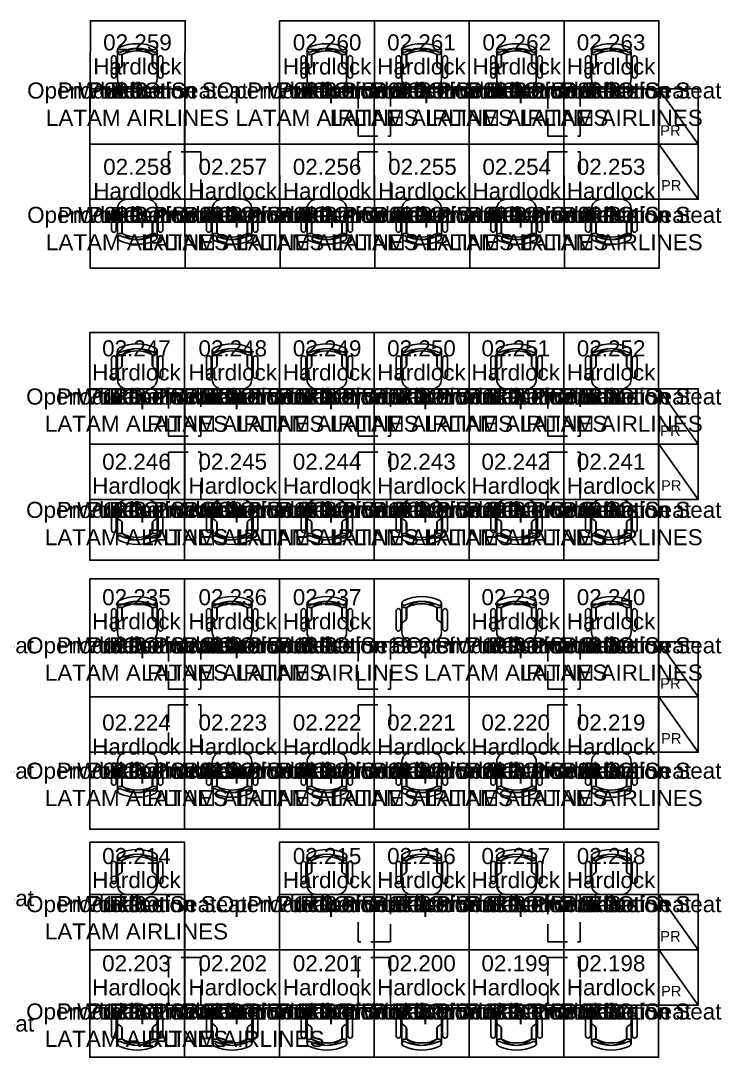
# Model space of a CAD drawing. Header units: metres. Extents: x 249.2 to 324.9, y -97.6 to -23.3.
# Drawn here: x 260.08 to 268.95, y -59.57 to -46.45 of the extents above; entities that cross this region are included whole.
import ezdxf
from ezdxf.enums import TextEntityAlignment as Align

# ---------------------------------------------------------------- set-up
doc = ezdxf.new("R2010")
doc.units = ezdxf.units.M
doc.linetypes.add('ACC BH AltaVila -2PAV$0$HIDDEN', pattern=[0.375, 0.25, -0.125])
for name, color, linetype in [('ACC BH AltaVila -2PAV$0$MBN', 7, 'Continuous'), ('EC1 Space Function Descs', 7, 'Continuous'), ('EC1 Space Names', 7, 'Continuous'), ('EC1 Space Numbers', 140, 'Continuous'), ('EC1 Space Polygons', 6, 'Continuous'), ('EC1 Space Project', 7, 'Continuous'), ('EC1 Space Square Footages', 7, 'Continuous'), ('EC1 Space Status Descs', 7, 'Continuous'), ('EC1 Space Type Descs', 7, 'Continuous'), ('EC1 Tenant Names', 7, 'Continuous'), ('EC1 UDA Design Capacity', 7, 'Continuous'), ('EC1 UDA Is Secured', 7, 'Continuous'), ('EC1 Zone Polygons', 4, 'Continuous'), ('EC1 Zone Square Footages', 7, 'Continuous'), ('TX2', 7, 'Continuous'), ('Z70', 7, 'Continuous')]:
    doc.layers.add(name, color=color, linetype=linetype)
doc.styles.add('EC1 LABELS', font='arial.ttf', dxfattribs={"height": 0.2})
doc.styles.add('STYLE1', font='arial.ttf')

# ---------------------------------------------------------------- blocks, each defined once
blk = doc.blocks.new('ACC BH AltaVila -2PAV$0$CAD10')
for p, q in [((-25, -11.2), (-25, -35.1)), ((25, -11.2), (25, -35.1)), ((-32.5, -40.5), (-32.5, -18.2)), ((-26.5, -40.5), (-26.5, -18.2)), ((-22.7, -13.8), (-19, -13.8)), ((-19.5, -13.8), (-19.5, -28.8)), ((-19, -13.8), (-19, -26.9)), ((19, -13.8), (22.7, -13.8)), ((19, -26.9), (19, -13.8)), ((19.5, -13.8), (19.5, -28.8)), ((26.5, -40.5), (26.5, -18.2)), ((32.5, -40.5), (32.5, -18.2)), ((-25, -35.1), (-25, -45)), ((-20.8, -30.2), (-23.2, -31.8)), ((23.2, -31.8), (20.8, -30.2)), ((25, -45), (25, -35.1)), ((-13, -57), (13, -57))]:
    blk.add_line(p, q)
for centre, radius, start, end in [((-19.7, -9.6), 5.59, 123.8625, 206.9558), ((-19.7, -9.6), 5.59, 197.4075, 206.9558), ((-22.1, -8.2), 2.82, 158.9328, 309.9139), ((-20.8, -9.7), 4.48, 211.9392, 245.6213), ((0, -55.1), 55.1, 65.57, 114.43), ((0, -55.1), 49.1, 65.57, 114.43), ((0, -48.9), 39.9, 61.5569, 118.4431), ((0, -32.1), 26.1, 46.4961, 133.5039), ((22.1, -8.2), 2.82, 230.0861, 21.0672), ((20.8, -9.7), 4.48, 294.3787, 328.0608), ((19.7, -9.6), 5.59, 333.0442, 56.1375), ((-29.5, -18.2), 3, 0, 180), ((-22.5, -12.8), 1, 242.2765, 270), ((-19.3, -12.8), 1, 270, 298.086), ((-20.8, -9.7), 4.48, 294.3787, 309.8839), ((20.8, -9.7), 4.48, 230.1161, 245.6213), ((19.3, -12.8), 1, 241.914, 270), ((22.5, -12.8), 1, 270, 297.7235), ((29.5, -18.2), 3, 0, 180), ((-21, -35.1), 4, 123.6901, 180), ((-23, -26.9), 4, 303.6901, 0), ((23, -26.9), 4, 180, 236.3099), ((21, -35.1), 4, 0, 56.3099), ((-29.5, -40.5), 3, 180, 0), ((-13, -45), 12, 180, 270), ((13, -45), 12, 270, 0), ((29.5, -40.5), 3, 180, 0)]:
    blk.add_arc(centre, radius, start, end)

msp = doc.modelspace()

# ---------------------------------------------------------------- linework, layer by layer
at = {"layer": 'ACC BH AltaVila -2PAV$0$MBN'}
for p, q in [((268.654, -48.01), (268.154, -47.31)), ((268.654, -48.01), (268.154, -48.01)), ((268.654, -48.71), (268.154, -48.01)), ((268.654, -51.81), (268.154, -51.11)), ((268.654, -51.81), (268.154, -51.81)), ((268.654, -52.51), (268.154, -51.81)), ((268.654, -55.01), (268.154, -54.31)), ((268.654, -55.01), (268.154, -55.01)), ((268.654, -55.71), (268.154, -55.01)), ((268.654, -58.21), (268.154, -57.51)), ((268.654, -58.21), (268.154, -58.21)), ((268.654, -58.91), (268.154, -58.21))]:
    msp.add_line(p, q, dxfattribs=at)
for points in [[(262.154, -47.31), (262.154, -48.01), (260.954, -48.01), (260.954, -47.31)], [(264.554, -47.31), (264.554, -48.01), (263.354, -48.01), (263.354, -47.31)], [(265.754, -47.31), (265.754, -48.01), (264.554, -48.01), (264.554, -47.31)], [(266.954, -47.31), (266.954, -48.01), (265.754, -48.01), (265.754, -47.31)], [(268.154, -47.31), (268.154, -48.01), (266.954, -48.01), (266.954, -47.31)], [(268.654, -48.71), (268.654, -47.31), (268.154, -47.31), (268.154, -48.71)], [(262.154, -48.71), (262.154, -48.01), (260.954, -48.01), (260.954, -48.71)], [(262.154, -48.71), (262.154, -48.01), (263.354, -48.01), (263.354, -48.71)], [(264.554, -48.71), (264.554, -48.01), (263.354, -48.01), (263.354, -48.71)], [(265.754, -48.71), (265.754, -48.01), (264.554, -48.01), (264.554, -48.71)], [(266.954, -48.71), (266.954, -48.01), (265.754, -48.01), (265.754, -48.71)], [(268.154, -48.71), (268.154, -48.01), (266.954, -48.01), (266.954, -48.71)], [(262.154, -51.11), (262.154, -51.81), (260.954, -51.81), (260.954, -51.11)], [(262.154, -51.11), (262.154, -51.81), (263.354, -51.81), (263.354, -51.11)], [(264.554, -51.11), (264.554, -51.81), (263.354, -51.81), (263.354, -51.11)], [(265.754, -51.11), (265.754, -51.81), (264.554, -51.81), (264.554, -51.11)], [(266.954, -51.11), (266.954, -51.81), (265.754, -51.81), (265.754, -51.11)], [(268.154, -51.11), (268.154, -51.81), (266.954, -51.81), (266.954, -51.11)], [(268.654, -52.51), (268.654, -51.11), (268.154, -51.11), (268.154, -52.51)], [(262.154, -52.51), (262.154, -51.81), (260.954, -51.81), (260.954, -52.51)], [(262.154, -52.51), (262.154, -51.81), (263.354, -51.81), (263.354, -52.51)], [(264.554, -52.51), (264.554, -51.81), (263.354, -51.81), (263.354, -52.51)], [(265.754, -52.51), (265.754, -51.81), (264.554, -51.81), (264.554, -52.51)], [(266.954, -52.51), (266.954, -51.81), (265.754, -51.81), (265.754, -52.51)], [(268.154, -52.51), (268.154, -51.81), (266.954, -51.81), (266.954, -52.51)], [(262.154, -54.31), (262.154, -55.01), (260.954, -55.01), (260.954, -54.31)], [(262.154, -54.31), (262.154, -55.01), (263.354, -55.01), (263.354, -54.31)], [(264.554, -54.31), (264.554, -55.01), (263.354, -55.01), (263.354, -54.31)], [(265.754, -54.31), (265.754, -55.01), (264.554, -55.01), (264.554, -54.31)], [(266.954, -54.31), (266.954, -55.01), (265.754, -55.01), (265.754, -54.31)], [(268.154, -54.31), (268.154, -55.01), (266.954, -55.01), (266.954, -54.31)], [(268.654, -55.71), (268.654, -54.31), (268.154, -54.31), (268.154, -55.71)], [(262.154, -55.71), (262.154, -55.01), (260.954, -55.01), (260.954, -55.71)], [(262.154, -55.71), (262.154, -55.01), (263.354, -55.01), (263.354, -55.71)], [(264.554, -55.71), (264.554, -55.01), (263.354, -55.01), (263.354, -55.71)], [(265.754, -55.71), (265.754, -55.01), (264.554, -55.01), (264.554, -55.71)], [(266.954, -55.71), (266.954, -55.01), (265.754, -55.01), (265.754, -55.71)], [(268.154, -55.71), (268.154, -55.01), (266.954, -55.01), (266.954, -55.71)], [(260.954, -57.51), (260.954, -58.21), (262.154, -58.21), (262.154, -57.51)], [(263.354, -57.51), (263.354, -58.21), (264.554, -58.21), (264.554, -57.51)], [(264.554, -57.51), (264.554, -58.21), (265.754, -58.21), (265.754, -57.51)], [(266.954, -57.51), (266.954, -58.21), (265.754, -58.21), (265.754, -57.51)], [(268.154, -57.51), (268.154, -58.21), (266.954, -58.21), (266.954, -57.51)], [(268.654, -58.91), (268.654, -57.51), (268.154, -57.51), (268.154, -58.91)], [(260.954, -58.91), (260.954, -58.21), (262.154, -58.21), (262.154, -58.91)], [(262.154, -58.91), (262.154, -58.21), (263.354, -58.21), (263.354, -58.91)], [(263.354, -58.91), (263.354, -58.21), (264.554, -58.21), (264.554, -58.91)], [(264.554, -58.91), (264.554, -58.21), (265.754, -58.21), (265.754, -58.91)], [(266.954, -58.91), (266.954, -58.21), (265.754, -58.21), (265.754, -58.91)], [(268.154, -58.91), (268.154, -58.21), (266.954, -58.21), (266.954, -58.91)]]:
    msp.add_lwpolyline(points, close=True, dxfattribs=at)
at = {"layer": 'ACC BH AltaVila -2PAV$0$MBN', "linetype": 'ACC BH AltaVila -2PAV$0$HIDDEN'}
for points in [[(264.759, -47.31), (264.349, -47.31), (264.349, -47.91), (264.759, -47.91)], [(267.159, -47.31), (266.749, -47.31), (266.749, -47.91), (267.159, -47.91)], [(261.949, -48.71), (262.359, -48.71), (262.359, -48.11), (261.949, -48.11)], [(264.759, -48.71), (264.349, -48.71), (264.349, -48.11), (264.759, -48.11)], [(267.159, -48.71), (266.749, -48.71), (266.749, -48.11), (267.159, -48.11)], [(262.359, -51.11), (261.949, -51.11), (261.949, -51.71), (262.359, -51.71)], [(264.759, -51.11), (264.349, -51.11), (264.349, -51.71), (264.759, -51.71)], [(267.159, -51.11), (266.749, -51.11), (266.749, -51.71), (267.159, -51.71)], [(262.359, -52.51), (261.949, -52.51), (261.949, -51.91), (262.359, -51.91)], [(264.759, -52.51), (264.349, -52.51), (264.349, -51.91), (264.759, -51.91)], [(267.159, -52.51), (266.749, -52.51), (266.749, -51.91), (267.159, -51.91)], [(262.359, -54.31), (261.949, -54.31), (261.949, -54.91), (262.359, -54.91)], [(264.759, -54.31), (264.349, -54.31), (264.349, -54.91), (264.759, -54.91)], [(267.159, -54.31), (266.749, -54.31), (266.749, -54.91), (267.159, -54.91)], [(262.359, -55.71), (261.949, -55.71), (261.949, -55.11), (262.359, -55.11)], [(264.759, -55.71), (264.349, -55.71), (264.349, -55.11), (264.759, -55.11)], [(267.159, -55.71), (266.749, -55.71), (266.749, -55.11), (267.159, -55.11)], [(264.349, -57.51), (264.759, -57.51), (264.759, -58.11), (264.349, -58.11)], [(267.159, -57.51), (266.749, -57.51), (266.749, -58.11), (267.159, -58.11)], [(261.949, -58.91), (262.359, -58.91), (262.359, -58.31), (261.949, -58.31)], [(264.349, -58.91), (264.759, -58.91), (264.759, -58.31), (264.349, -58.31)], [(267.159, -58.91), (266.749, -58.91), (266.749, -58.31), (267.159, -58.31)]]:
    msp.add_lwpolyline(points, close=True, dxfattribs=at)
at = {"layer": 'EC1 Space Polygons'}
for points in [[(262.153, -48.01), (260.953, -48.01), (260.961, -46.449), (262.161, -46.449), (262.153, -48.01)], [(264.554, -48.01), (263.354, -48.01), (263.355, -46.449), (264.555, -46.449), (264.554, -48.01)], [(265.753, -48.01), (264.554, -48.01), (264.555, -46.449), (265.755, -46.449), (265.753, -48.01)], [(266.953, -48.01), (265.753, -48.01), (265.755, -46.449), (266.955, -46.449), (266.953, -48.01)], [(268.153, -48.01), (266.952, -48.01), (266.955, -46.449), (268.154, -46.449), (268.153, -48.01)], [(262.161, -49.583), (260.96, -49.583), (260.953, -48.01), (262.153, -48.01), (262.161, -49.583)], [(263.361, -49.583), (262.161, -49.583), (262.153, -48.01), (263.354, -48.01), (263.361, -49.583)], [(264.561, -49.583), (263.361, -49.583), (263.354, -48.01), (264.554, -48.01), (264.561, -49.583)], [(265.761, -49.583), (264.561, -49.583), (264.554, -48.01), (265.754, -48.01), (265.761, -49.583)], [(266.96, -49.583), (265.761, -49.583), (265.754, -48.01), (266.953, -48.01), (266.96, -49.583)], [(268.161, -49.583), (266.96, -49.583), (266.953, -48.01), (268.153, -48.01), (268.161, -49.583)], [(260.953, -50.398), (260.953, -51.81), (262.153, -51.81), (262.153, -50.398), (260.953, -50.398)], [(262.153, -50.398), (262.153, -51.81), (263.354, -51.81), (263.354, -50.398), (262.153, -50.398)], [(263.354, -50.398), (263.354, -51.81), (264.554, -51.81), (264.554, -50.398), (263.354, -50.398)], [(264.554, -50.398), (264.554, -51.81), (265.754, -51.81), (265.754, -50.398), (264.554, -50.398)], [(265.754, -50.398), (265.754, -51.81), (266.953, -51.81), (266.953, -50.398), (265.754, -50.398)], [(266.953, -50.398), (266.953, -51.81), (268.153, -51.81), (268.153, -50.398), (266.953, -50.398)], [(260.953, -51.81), (260.953, -53.28), (262.153, -53.28), (262.153, -51.81), (260.953, -51.81)], [(262.153, -51.81), (262.153, -53.28), (263.354, -53.28), (263.354, -51.81), (262.153, -51.81)], [(263.354, -51.81), (263.354, -53.28), (264.554, -53.28), (264.554, -51.81), (263.354, -51.81)], [(264.554, -51.81), (264.554, -53.28), (265.754, -53.28), (265.754, -51.81), (264.554, -51.81)], [(265.754, -51.81), (265.754, -53.28), (266.953, -53.28), (266.953, -51.81), (265.754, -51.81)], [(266.953, -51.81), (266.953, -53.28), (268.153, -53.28), (268.153, -51.81), (266.953, -51.81)], [(260.953, -53.514), (260.953, -55.01), (262.153, -55.01), (262.153, -53.514), (260.953, -53.514)], [(262.153, -53.514), (262.153, -55.01), (263.354, -55.01), (263.354, -53.514), (262.153, -53.514)], [(263.354, -53.514), (263.354, -55.01), (264.554, -55.01), (264.554, -53.514), (263.354, -53.514)], [(265.754, -53.514), (265.754, -55.01), (266.953, -55.01), (266.953, -53.514), (265.754, -53.514)], [(266.953, -53.514), (266.953, -55.01), (268.153, -55.01), (268.153, -53.514), (266.953, -53.514)], [(260.953, -55.01), (260.953, -56.685), (262.153, -56.685), (262.153, -55.01), (260.953, -55.01)], [(262.153, -55.01), (262.153, -56.685), (263.354, -56.685), (263.354, -55.01), (262.153, -55.01)], [(263.354, -55.01), (263.354, -56.685), (264.554, -56.685), (264.554, -55.01), (263.354, -55.01)], [(264.554, -55.01), (264.554, -56.685), (265.754, -56.685), (265.754, -55.01), (264.554, -55.01)], [(265.754, -55.01), (265.754, -56.685), (266.953, -56.685), (266.953, -55.01), (265.754, -55.01)], [(266.953, -55.01), (266.953, -56.685), (268.153, -56.685), (268.153, -55.01), (266.953, -55.01)], [(260.953, -56.849), (260.953, -58.21), (262.153, -58.21), (262.153, -56.849), (260.953, -56.849)], [(263.353, -56.849), (263.354, -58.21), (264.554, -58.21), (264.553, -56.849), (263.353, -56.849)], [(264.553, -56.849), (264.554, -58.21), (265.754, -58.21), (265.753, -56.849), (264.553, -56.849)], [(265.753, -56.849), (265.754, -58.21), (266.953, -58.21), (266.952, -56.849), (265.753, -56.849)], [(266.952, -56.849), (266.953, -58.21), (268.153, -58.21), (268.153, -56.849), (266.952, -56.849)], [(260.953, -58.21), (260.953, -59.571), (262.153, -59.571), (262.153, -58.21), (260.953, -58.21)], [(262.153, -58.21), (262.153, -59.571), (263.354, -59.571), (263.354, -58.21), (262.153, -58.21)], [(263.354, -58.21), (263.354, -59.571), (264.554, -59.571), (264.554, -58.21), (263.354, -58.21)], [(264.554, -58.21), (264.554, -59.571), (265.754, -59.571), (265.754, -58.21), (264.554, -58.21)], [(265.754, -58.21), (265.754, -59.571), (266.953, -59.571), (266.953, -58.21), (265.754, -58.21)], [(266.953, -58.21), (266.953, -59.571), (268.153, -59.571), (268.153, -58.21), (266.953, -58.21)]]:
    msp.add_lwpolyline(points, close=True, dxfattribs=at)
at = {"layer": 'EC1 Zone Polygons'}
msp.add_lwpolyline([(264.554, -53.514), (264.554, -55.01), (265.754, -55.01), (265.754, -53.514), (264.554, -53.514)], close=True, dxfattribs=at)
at = {"layer": 'Z70'}
for points in [[(268.154, -48.71), (268.154, -47.31), (268.654, -47.31), (268.654, -48.71)], [(268.154, -52.51), (268.154, -51.11), (268.654, -51.11), (268.654, -52.51)], [(268.154, -55.71), (268.154, -54.31), (268.654, -54.31), (268.654, -55.71)], [(268.154, -58.91), (268.154, -57.51), (268.654, -57.51), (268.654, -58.91)]]:
    msp.add_lwpolyline(points, close=True, dxfattribs=at)

# ---------------------------------------------------------------- block references
at = {"layer": 'ACC BH AltaVila -2PAV$0$MBN', "extrusion": (0, 0, -1), "yscale": 0.01, "zscale": -0.01}
for p, xscale in [((-261.554, -46.74), -0.01), ((-265.154, -46.74), -0.01), ((-267.554, -46.74), -0.01), ((-261.554, -50.54), -0.01), ((-265.154, -50.54), -0.01), ((-267.554, -50.54), -0.01), ((-261.554, -53.74), -0.01), ((-265.154, -53.74), -0.01), ((-267.554, -53.74), -0.01), ((-261.554, -56.94), 0.01), ((-263.954, -56.94), 0.01), ((-267.554, -56.94), -0.01)]:
    msp.add_blockref('ACC BH AltaVila -2PAV$0$CAD10', p, dxfattribs=dict(at, xscale=xscale))
at = {"layer": 'ACC BH AltaVila -2PAV$0$MBN', "yscale": 0.01, "zscale": 0.01}
for p, xscale in [((263.954, -46.74), 0.01), ((266.354, -46.74), 0.01), ((262.754, -50.54), -0.01), ((263.954, -50.54), 0.01), ((266.354, -50.54), 0.01), ((262.754, -53.74), -0.01), ((263.954, -53.74), 0.01), ((266.354, -53.74), 0.01), ((265.154, -56.94), -0.01), ((266.354, -56.94), 0.01)]:
    msp.add_blockref('ACC BH AltaVila -2PAV$0$CAD10', p, dxfattribs=dict(at, xscale=xscale))
at = {"layer": 'ACC BH AltaVila -2PAV$0$MBN', "yscale": 0.01, "zscale": 0.01, "rotation": 180}
for p, xscale in [((261.554, -49.28), -0.01), ((262.754, -49.28), 0.01), ((263.954, -49.28), -0.01), ((265.154, -49.28), -0.01), ((266.354, -49.28), -0.01), ((267.554, -49.28), -0.01), ((261.554, -53.08), -0.01), ((262.754, -53.08), 0.01), ((263.954, -53.08), -0.01), ((265.154, -53.08), -0.01), ((266.354, -53.08), -0.01), ((267.554, -53.08), -0.01), ((261.554, -56.28), -0.01), ((262.754, -56.28), 0.01), ((263.954, -56.28), -0.01), ((265.154, -56.28), -0.01), ((266.354, -56.28), -0.01), ((267.554, -56.28), -0.01), ((261.554, -59.48), 0.01), ((262.754, -59.48), 0.01), ((263.954, -59.48), 0.01), ((265.154, -59.48), 0.01), ((266.354, -59.48), -0.01), ((267.554, -59.48), -0.01)]:
    msp.add_blockref('ACC BH AltaVila -2PAV$0$CAD10', p, dxfattribs=dict(at, xscale=xscale))

# ---------------------------------------------------------------- texts
at = {"layer": 'EC1 Space Function Descs', "style": 'EC1 LABELS'}
for p in [(261.557, -47.434), (263.957, -47.434), (265.151, -47.434), (266.357, -47.434), (267.551, -47.434), (261.557, -49.009), (262.763, -49.009), (263.957, -49.009), (265.163, -49.009), (266.357, -49.009), (267.551, -49.009), (261.544, -51.308), (262.763, -51.308), (263.957, -51.308), (265.151, -51.308), (266.344, -51.308), (267.551, -51.308), (261.544, -52.743), (262.763, -52.743), (263.957, -52.743), (265.151, -52.743), (266.344, -52.743), (267.551, -52.743), (261.544, -54.458), (262.763, -54.458), (263.957, -54.458), (266.344, -54.458), (267.551, -54.458), (261.544, -56.045), (262.763, -56.045), (263.957, -56.045), (265.151, -56.045), (266.344, -56.045), (267.551, -56.045), (261.544, -57.734), (263.957, -57.734), (265.151, -57.734), (266.344, -57.734), (267.551, -57.734), (261.544, -59.093), (262.763, -59.093), (263.957, -59.093), (265.151, -59.093), (266.344, -59.093), (267.551, -59.093)]:
    msp.add_text('Production Seat', height=0.2032, dxfattribs=at).set_placement(p, align=Align.CENTER)
at = {"layer": 'EC1 Space Names', "style": 'EC1 LABELS'}
for p in [(261.557, -47.434), (263.957, -47.434), (265.151, -47.434), (266.357, -47.434), (267.551, -47.434), (261.557, -49.009), (262.763, -49.009), (263.957, -49.009), (265.163, -49.009), (266.357, -49.009), (267.551, -49.009), (261.544, -51.308), (262.763, -51.308), (263.957, -51.308), (265.151, -51.308), (266.344, -51.308), (267.551, -51.308), (261.544, -52.743), (262.763, -52.743), (263.957, -52.743), (265.151, -52.743), (266.344, -52.743), (267.551, -52.743), (261.544, -54.458), (262.763, -54.458), (263.957, -54.458), (266.344, -54.458), (267.551, -54.458), (261.544, -56.045), (262.763, -56.045), (263.957, -56.045), (265.151, -56.045), (266.344, -56.045), (267.551, -56.045), (261.544, -57.734), (263.957, -57.734), (265.151, -57.734), (266.344, -57.734), (267.551, -57.734), (261.544, -59.093), (262.763, -59.093), (263.957, -59.093), (265.151, -59.093), (266.344, -59.093), (267.551, -59.093)]:
    msp.add_text('Workstation', height=0.2032, dxfattribs=at).set_placement(p, align=Align.CENTER)
at = {"layer": 'EC1 Space Numbers', "style": 'EC1 LABELS'}
for s, p in [('02.259', (261.557, -46.825)), ('02.260', (263.957, -46.825)), ('02.261', (265.151, -46.825)), ('02.262', (266.357, -46.825)), ('02.263', (267.551, -46.825)), ('02.258', (261.557, -48.4)), ('02.257', (262.763, -48.4)), ('02.256', (263.957, -48.4)), ('02.255', (265.163, -48.4)), ('02.254', (266.357, -48.4)), ('02.253', (267.551, -48.4)), ('02.247', (261.544, -50.698)), ('02.248', (262.763, -50.698)), ('02.249', (263.957, -50.698)), ('02.250', (265.151, -50.698)), ('02.251', (266.344, -50.698)), ('02.252', (267.551, -50.698)), ('02.246', (261.544, -52.133)), ('02.245', (262.763, -52.133)), ('02.244', (263.957, -52.133)), ('02.243', (265.151, -52.133)), ('02.242', (266.344, -52.133)), ('02.241', (267.551, -52.133)), ('02.235', (261.544, -53.848)), ('02.236', (262.763, -53.848)), ('02.237', (263.957, -53.848)), ('02.239', (266.344, -53.848)), ('02.240', (267.551, -53.848)), ('02.224', (261.544, -55.435)), ('02.223', (262.763, -55.435)), ('02.222', (263.957, -55.435)), ('02.221', (265.151, -55.435)), ('02.220', (266.344, -55.435)), ('02.219', (267.551, -55.435)), ('02.214', (261.544, -57.125)), ('02.215', (263.957, -57.125)), ('02.216', (265.151, -57.125)), ('02.217', (266.344, -57.125)), ('02.218', (267.551, -57.125)), ('02.203', (261.544, -58.483)), ('02.202', (262.763, -58.483)), ('02.201', (263.957, -58.483)), ('02.200', (265.151, -58.483)), ('02.199', (266.344, -58.483)), ('02.198', (267.551, -58.483))]:
    msp.add_text(s, height=0.2032, dxfattribs=at).set_placement(p, align=Align.CENTER)
at = {"layer": 'EC1 Space Project', "style": 'EC1 LABELS'}
for p in [(261.557, -47.78), (263.957, -47.78), (265.151, -47.78), (266.357, -47.78), (267.551, -47.78), (261.557, -49.355), (262.763, -49.355), (263.957, -49.355), (265.163, -49.355), (266.357, -49.355), (267.551, -49.355), (261.544, -51.653), (262.763, -51.653), (263.957, -51.653), (265.151, -51.653), (266.344, -51.653), (267.551, -51.653), (261.544, -53.089), (262.763, -53.089), (263.957, -53.089), (265.151, -53.089), (266.344, -53.089), (267.551, -53.089), (261.544, -54.803), (262.763, -54.803), (263.957, -54.803), (266.344, -54.803), (267.551, -54.803), (261.544, -56.391), (262.763, -56.391), (263.957, -56.391), (265.151, -56.391), (266.344, -56.391), (267.551, -56.391), (261.544, -58.08), (261.544, -59.439), (262.763, -59.439)]:
    msp.add_text('LATAM AIRLINES', height=0.2032, dxfattribs=at).set_placement(p, align=Align.CENTER)
at = {"layer": 'EC1 Space Square Footages', "style": 'EC1 LABELS'}
for s, p in [('20.2 sf', (261.557, -47.434)), ('20.2 sf', (263.957, -47.434)), ('20.2 sf', (265.151, -47.434)), ('20.2 sf', (266.357, -47.434)), ('20.2 sf', (267.551, -47.434)), ('20.3 sf', (261.557, -49.009)), ('20.3 sf', (262.763, -49.009)), ('20.3 sf', (263.957, -49.009)), ('20.3 sf', (265.163, -49.009)), ('20.3 sf', (266.357, -49.009)), ('20.3 sf', (267.551, -49.009)), ('18.2 sf', (261.544, -51.308)), ('18.2 sf', (262.763, -51.308)), ('18.2 sf', (263.957, -51.308)), ('18.2 sf', (265.151, -51.308)), ('18.2 sf', (266.344, -51.308)), ('18.2 sf', (267.551, -51.308)), ('19.0 sf', (261.544, -52.743)), ('19.0 sf', (262.763, -52.743)), ('19.0 sf', (263.957, -52.743)), ('19.0 sf', (265.151, -52.743)), ('19.0 sf', (266.344, -52.743)), ('19.0 sf', (267.551, -52.743)), ('19.3 sf', (261.544, -54.458)), ('19.3 sf', (262.763, -54.458)), ('19.3 sf', (263.957, -54.458)), ('19.3 sf', (266.344, -54.458)), ('19.3 sf', (267.551, -54.458)), ('21.6 sf', (261.544, -56.045)), ('21.6 sf', (262.763, -56.045)), ('21.6 sf', (263.957, -56.045)), ('21.6 sf', (265.151, -56.045)), ('21.6 sf', (266.344, -56.045)), ('21.6 sf', (267.551, -56.045)), ('17.6 sf', (261.544, -57.734)), ('17.6 sf', (263.957, -57.734)), ('17.6 sf', (265.151, -57.734)), ('17.6 sf', (266.344, -57.734)), ('17.6 sf', (267.551, -57.734)), ('17.6 sf', (261.544, -59.093)), ('17.6 sf', (262.763, -59.093)), ('17.6 sf', (263.957, -59.093)), ('17.6 sf', (265.151, -59.093)), ('17.6 sf', (266.344, -59.093)), ('17.6 sf', (267.551, -59.093))]:
    msp.add_text(s, height=0.2032, dxfattribs=at).set_placement(p, align=Align.CENTER)
at = {"layer": 'EC1 Space Status Descs', "style": 'EC1 LABELS'}
for p in [(261.557, -47.13), (263.957, -47.13), (265.151, -47.13), (266.357, -47.13), (267.551, -47.13), (261.557, -48.705), (262.763, -48.705), (263.957, -48.705), (265.163, -48.705), (266.357, -48.705), (267.551, -48.705), (261.544, -51.003), (262.763, -51.003), (263.957, -51.003), (265.151, -51.003), (266.344, -51.003), (267.551, -51.003), (261.544, -52.438), (262.763, -52.438), (263.957, -52.438), (265.151, -52.438), (266.344, -52.438), (267.551, -52.438), (261.544, -54.153), (262.763, -54.153), (263.957, -54.153), (266.344, -54.153), (267.551, -54.153), (261.544, -55.74), (262.763, -55.74), (263.957, -55.74), (265.151, -55.74), (266.344, -55.74), (267.551, -55.74), (261.544, -57.429), (263.957, -57.429), (265.151, -57.429), (266.344, -57.429), (267.551, -57.429), (261.544, -58.788), (262.763, -58.788), (263.957, -58.788), (265.151, -58.788), (266.344, -58.788), (267.551, -58.788)]:
    msp.add_text('Hardlock', height=0.2032, dxfattribs=at).set_placement(p, align=Align.CENTER)
at = {"layer": 'EC1 Space Type Descs', "style": 'EC1 LABELS'}
for p in [(261.557, -47.434), (263.957, -47.434), (265.151, -47.434), (266.357, -47.434), (267.551, -47.434), (261.557, -49.009), (262.763, -49.009), (263.957, -49.009), (265.163, -49.009), (266.357, -49.009), (267.551, -49.009), (261.544, -51.308), (262.763, -51.308), (263.957, -51.308), (265.151, -51.308), (266.344, -51.308), (267.551, -51.308), (261.544, -52.743), (262.763, -52.743), (263.957, -52.743), (265.151, -52.743), (266.344, -52.743), (267.551, -52.743), (258.851, -54.458), (261.544, -54.458), (262.763, -54.458), (263.957, -54.458), (266.344, -54.458), (267.551, -54.458), (258.851, -56.045), (261.544, -56.045), (262.763, -56.045), (263.957, -56.045), (265.151, -56.045), (266.344, -56.045), (267.551, -56.045), (258.851, -57.658), (261.544, -57.734), (263.957, -57.734), (265.151, -57.734), (266.344, -57.734), (267.551, -57.734), (261.544, -59.093), (262.763, -59.093), (263.957, -59.093), (265.151, -59.093), (266.344, -59.093), (267.551, -59.093), (258.851, -59.245)]:
    msp.add_text('Open Production Seat', height=0.2032, dxfattribs=at).set_placement(p, align=Align.CENTER)
at = {"layer": 'EC1 Tenant Names', "style": 'EC1 LABELS'}
for p in [(261.557, -47.434), (263.957, -47.434), (265.151, -47.434), (266.357, -47.434), (267.551, -47.434), (261.557, -49.009), (262.763, -49.009), (263.957, -49.009), (265.163, -49.009), (266.357, -49.009), (267.551, -49.009), (261.544, -51.308), (262.763, -51.308), (263.957, -51.308), (265.151, -51.308), (266.344, -51.308), (267.551, -51.308), (261.544, -52.743), (262.763, -52.743), (263.957, -52.743), (265.151, -52.743), (266.344, -52.743), (267.551, -52.743), (261.544, -54.458), (262.763, -54.458), (263.957, -54.458), (266.344, -54.458), (267.551, -54.458), (261.544, -56.045), (262.763, -56.045), (263.957, -56.045), (265.151, -56.045), (266.344, -56.045), (267.551, -56.045), (261.544, -57.734), (263.957, -57.734), (265.151, -57.734), (266.344, -57.734), (267.551, -57.734), (261.544, -59.093), (262.763, -59.093), (263.957, -59.093), (265.151, -59.093), (266.344, -59.093), (267.551, -59.093)]:
    msp.add_text('BPO', height=0.2032, dxfattribs=at).set_placement(p, align=Align.CENTER)
at = {"layer": 'EC1 UDA Design Capacity', "style": 'EC1 LABELS'}
for p in [(261.557, -47.434), (263.957, -47.434), (265.151, -47.434), (266.357, -47.434), (267.551, -47.434), (261.557, -49.009), (262.763, -49.009), (263.957, -49.009), (265.163, -49.009), (266.357, -49.009), (267.551, -49.009), (261.544, -51.308), (262.763, -51.308), (263.957, -51.308), (265.151, -51.308), (266.344, -51.308), (267.551, -51.308), (261.544, -52.743), (262.763, -52.743), (263.957, -52.743), (265.151, -52.743), (266.344, -52.743), (267.551, -52.743), (261.544, -54.458), (262.763, -54.458), (263.957, -54.458), (266.344, -54.458), (267.551, -54.458), (261.544, -56.045), (262.763, -56.045), (263.957, -56.045), (265.151, -56.045), (266.344, -56.045), (267.551, -56.045), (261.544, -57.734), (263.957, -57.734), (265.151, -57.734), (266.344, -57.734), (267.551, -57.734), (261.544, -59.093), (262.763, -59.093), (263.957, -59.093), (265.151, -59.093), (266.344, -59.093), (267.551, -59.093)]:
    msp.add_text('1', height=0.203, dxfattribs=at).set_placement(p, align=Align.CENTER)
at = {"layer": 'EC1 UDA Is Secured', "style": 'EC1 LABELS'}
for p in [(261.557, -47.434), (263.957, -47.434), (265.151, -47.434), (266.357, -47.434), (267.551, -47.434), (261.557, -49.009), (262.763, -49.009), (263.957, -49.009), (265.163, -49.009), (266.357, -49.009), (267.551, -49.009), (261.544, -51.308), (262.763, -51.308), (263.957, -51.308), (265.151, -51.308), (266.344, -51.308), (267.551, -51.308), (261.544, -52.743), (262.763, -52.743), (263.957, -52.743), (265.151, -52.743), (266.344, -52.743), (267.551, -52.743), (261.544, -54.458), (262.763, -54.458), (263.957, -54.458), (266.344, -54.458), (267.551, -54.458), (261.544, -56.045), (262.763, -56.045), (263.957, -56.045), (265.151, -56.045), (266.344, -56.045), (267.551, -56.045), (261.544, -57.734), (263.957, -57.734), (265.151, -57.734), (266.344, -57.734), (267.551, -57.734), (261.544, -59.093), (262.763, -59.093), (263.957, -59.093), (265.151, -59.093), (266.344, -59.093), (267.551, -59.093)]:
    msp.add_text('False', height=0.2032, dxfattribs=at).set_placement(p, align=Align.CENTER)
at = {"layer": 'EC1 Zone Square Footages', "style": 'EC1 LABELS'}
msp.add_text('19.3 sf', height=0.2032, dxfattribs=at).set_placement((265.151, -54.458), align=Align.CENTER)
at = {"layer": 'TX2', "char_height": 0.133, "width": 7.88402, "attachment_point": 1, "style": 'STYLE1'}
for insert in [(268.121, -47.773), (268.131, -48.467), (268.121, -51.573), (268.131, -52.267), (268.121, -54.773), (268.131, -55.467), (268.121, -57.973), (268.131, -58.667)]:
    msp.add_mtext(' PR', dxfattribs=dict(at, insert=insert))

doc.saveas('drawing.dxf')
